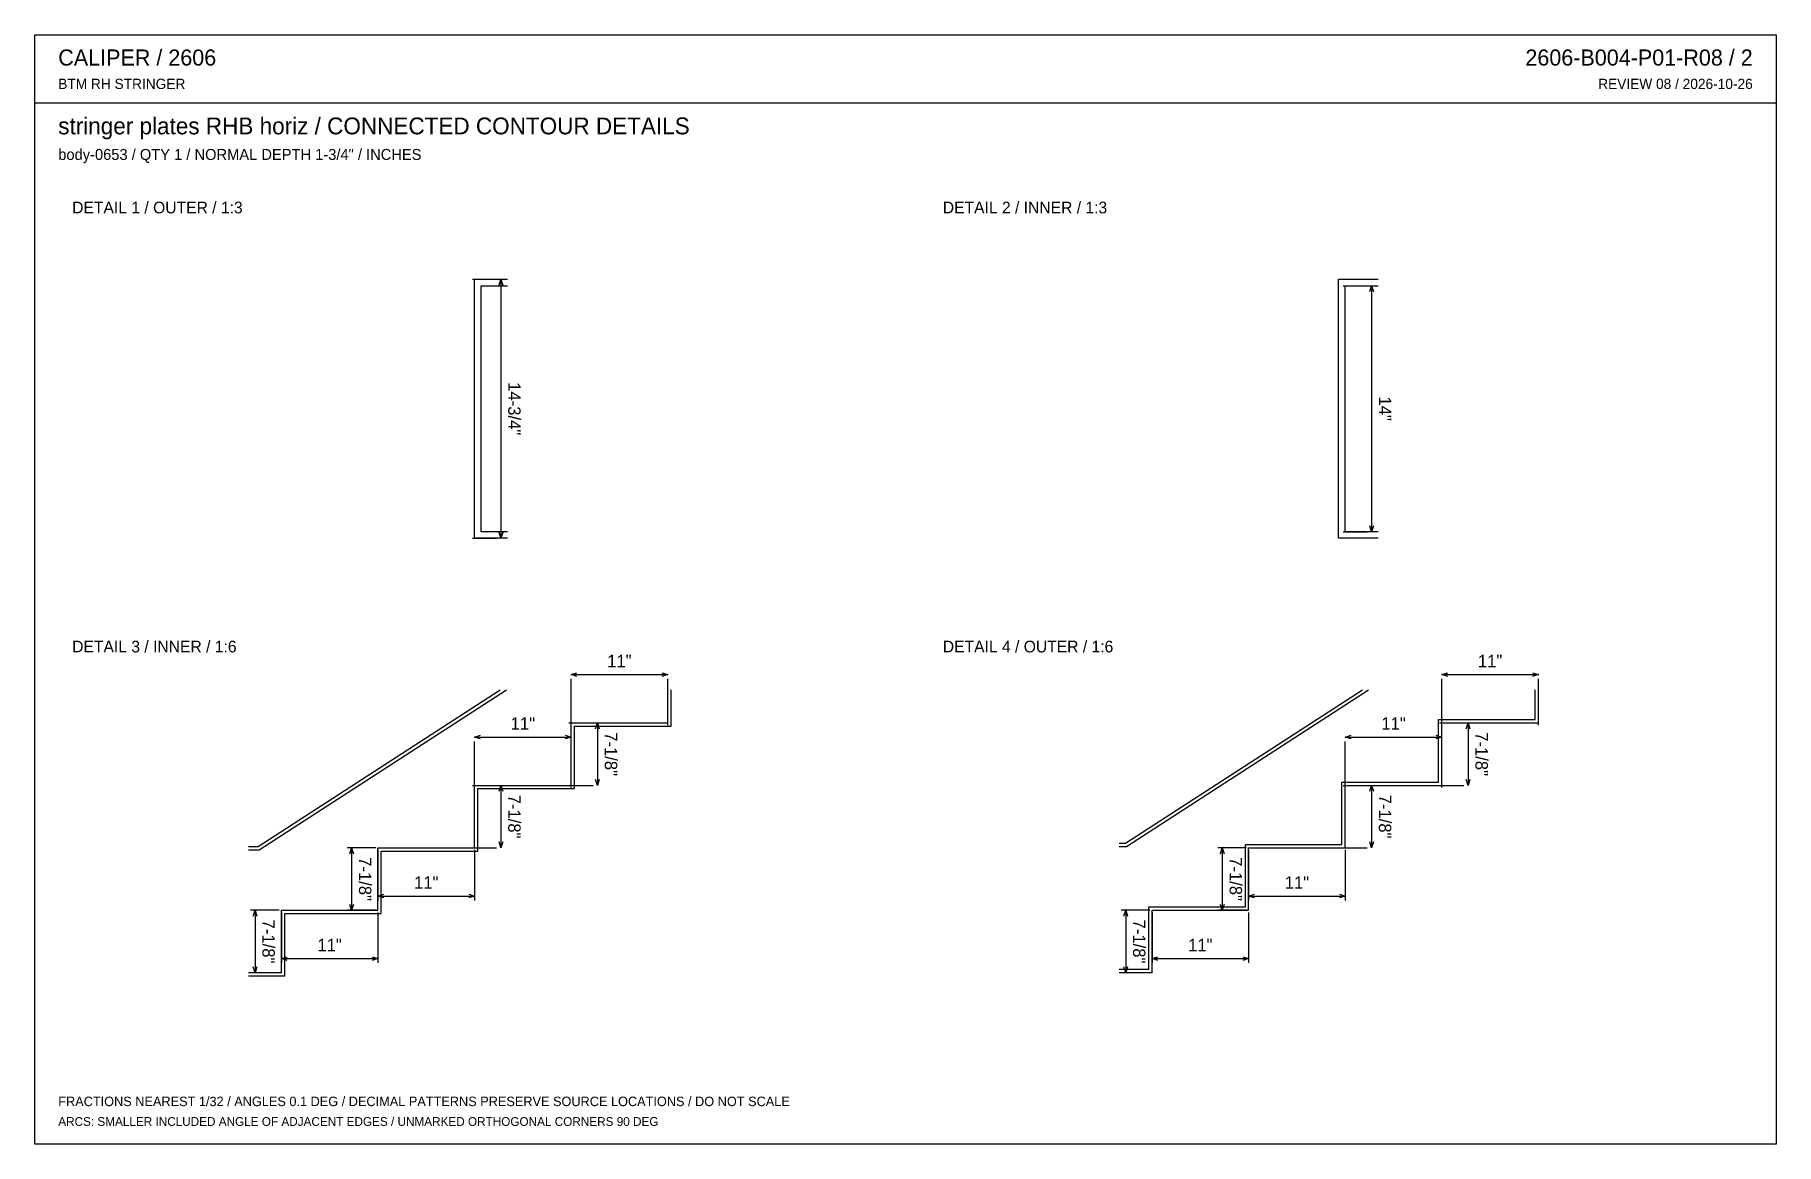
# Model space of a CAD drawing. Header units: inches. Extents: x 0.5 to 33.5, y 0.5 to 21.5.
import ezdxf
from ezdxf.enums import TextEntityAlignment as Align

# ---------------------------------------------------------------- set-up
doc = ezdxf.new("R2010")
doc.units = ezdxf.units.IN
doc.header["$MEASUREMENT"] = 0

msp = doc.modelspace()

# ---------------------------------------------------------------- linework, layer by layer
at = {"layer": 'ANNOTATION'}
for p, q in [((8.778, 16.889), (9.236, 16.889)), ((9.285, 16.778), (9.319, 16.889)), ((9.319, 16.889), (9.319, 11.972)), ((9.319, 16.889), (9.354, 16.778)), ((25.306, 16.764), (25.764, 16.764)), ((25.812, 16.653), (25.847, 16.764)), ((25.847, 16.764), (25.847, 12.097)), ((25.847, 16.764), (25.882, 16.653)), ((8.778, 11.972), (9.236, 11.972)), ((9.319, 11.972), (9.285, 12.083)), ((9.354, 12.083), (9.319, 11.972)), ((25.306, 12.097), (25.764, 12.097)), ((25.847, 12.097), (25.812, 12.208)), ((25.882, 12.208), (25.847, 12.097)), ((10.653, 9.385), (10.764, 9.42)), ((10.653, 9.385), (12.486, 9.385)), ((10.764, 9.35), (10.653, 9.385)), ((10.653, 8.427), (10.653, 9.302)), ((12.375, 9.42), (12.486, 9.385)), ((12.486, 9.385), (12.375, 9.35)), ((12.486, 8.427), (12.486, 9.302)), ((27.181, 9.385), (27.292, 9.42)), ((27.181, 9.385), (29.014, 9.385)), ((27.292, 9.35), (27.181, 9.385)), ((27.181, 8.427), (27.181, 9.302)), ((28.903, 9.42), (29.014, 9.385)), ((29.014, 9.385), (28.903, 9.35)), ((29.014, 8.427), (29.014, 9.302)), ((10.611, 8.468), (11.069, 8.468)), ((11.118, 8.357), (11.153, 8.468)), ((11.153, 8.468), (11.153, 7.283)), ((11.153, 8.468), (11.188, 8.357)), ((27.139, 8.468), (27.597, 8.468)), ((27.646, 8.357), (27.681, 8.468)), ((27.681, 8.468), (27.681, 7.283)), ((27.681, 8.468), (27.715, 8.357)), ((8.819, 8.199), (8.931, 8.234)), ((8.819, 8.199), (10.653, 8.199)), ((8.931, 8.165), (8.819, 8.199)), ((8.819, 7.241), (8.819, 8.116)), ((10.542, 8.234), (10.653, 8.199)), ((10.653, 8.199), (10.542, 8.165)), ((10.653, 7.241), (10.653, 8.116)), ((25.347, 8.199), (25.458, 8.234)), ((25.347, 8.199), (27.181, 8.199)), ((25.458, 8.165), (25.347, 8.199)), ((25.347, 7.241), (25.347, 8.116)), ((27.069, 8.234), (27.181, 8.199)), ((27.181, 8.199), (27.069, 8.165)), ((27.181, 7.241), (27.181, 8.116)), ((8.778, 7.283), (9.236, 7.283)), ((9.285, 7.172), (9.319, 7.283)), ((9.319, 7.283), (9.319, 6.097)), ((9.319, 7.283), (9.354, 7.172)), ((10.611, 7.283), (11.069, 7.283)), ((11.153, 7.283), (11.118, 7.394)), ((11.188, 7.394), (11.153, 7.283)), ((25.306, 7.283), (25.764, 7.283)), ((25.812, 7.172), (25.847, 7.283)), ((25.847, 7.283), (25.847, 6.097)), ((25.847, 7.283), (25.882, 7.172)), ((27.139, 7.283), (27.597, 7.283)), ((27.681, 7.283), (27.646, 7.394)), ((27.715, 7.394), (27.681, 7.283)), ((6.944, 6.097), (6.403, 6.097)), ((6.451, 5.986), (6.486, 6.097)), ((6.486, 6.097), (6.486, 4.912)), ((6.486, 6.097), (6.521, 5.986)), ((6.986, 6.056), (6.986, 5.097)), ((8.778, 6.097), (9.236, 6.097)), ((8.819, 6.056), (8.819, 5.097)), ((9.319, 6.097), (9.285, 6.208)), ((9.354, 6.208), (9.319, 6.097)), ((23.472, 6.097), (22.931, 6.097)), ((22.979, 5.986), (23.014, 6.097)), ((23.014, 6.097), (23.014, 4.912)), ((23.014, 6.097), (23.049, 5.986)), ((23.514, 6.056), (23.514, 5.097)), ((25.306, 6.097), (25.764, 6.097)), ((25.347, 6.056), (25.347, 5.097)), ((25.847, 6.097), (25.812, 6.208)), ((25.882, 6.208), (25.847, 6.097)), ((6.486, 4.912), (6.451, 5.023)), ((6.521, 5.023), (6.486, 4.912)), ((6.986, 5.181), (7.097, 5.215)), ((6.986, 5.181), (8.819, 5.181)), ((7.097, 5.146), (6.986, 5.181)), ((8.708, 5.215), (8.819, 5.181)), ((8.819, 5.181), (8.708, 5.146)), ((23.014, 4.912), (22.979, 5.023)), ((23.049, 5.023), (23.014, 4.912)), ((23.514, 5.181), (23.625, 5.215)), ((23.514, 5.181), (25.347, 5.181)), ((23.625, 5.146), (23.514, 5.181)), ((25.236, 5.215), (25.347, 5.181)), ((25.347, 5.181), (25.236, 5.146)), ((5.111, 4.912), (4.569, 4.912)), ((4.618, 4.801), (4.653, 4.912)), ((4.653, 4.912), (4.653, 3.726)), ((4.653, 4.912), (4.687, 4.801)), ((5.153, 4.87), (5.153, 3.912)), ((6.944, 4.912), (6.403, 4.912)), ((6.986, 4.87), (6.986, 3.912)), ((21.639, 4.912), (21.097, 4.912)), ((21.146, 4.801), (21.181, 4.912)), ((21.181, 4.912), (21.181, 3.726)), ((21.181, 4.912), (21.215, 4.801)), ((21.681, 4.87), (21.681, 3.912)), ((23.472, 4.912), (22.931, 4.912)), ((23.514, 4.87), (23.514, 3.912)), ((5.153, 3.995), (5.264, 4.03)), ((5.153, 3.995), (6.986, 3.995)), ((5.264, 3.96), (5.153, 3.995)), ((6.875, 4.03), (6.986, 3.995)), ((6.986, 3.995), (6.875, 3.96)), ((21.681, 3.995), (21.792, 4.03)), ((21.681, 3.995), (23.514, 3.995)), ((21.792, 3.96), (21.681, 3.995)), ((23.403, 4.03), (23.514, 3.995)), ((23.514, 3.995), (23.403, 3.96)), ((5.111, 3.726), (4.569, 3.726)), ((4.653, 3.726), (4.618, 3.837)), ((4.687, 3.837), (4.653, 3.726)), ((21.639, 3.726), (21.097, 3.726)), ((21.181, 3.726), (21.146, 3.837)), ((21.215, 3.837), (21.181, 3.726))]:
    msp.add_line(p, q, dxfattribs=at)
at = {"layer": 'OUTLINE'}
for p, q in [((0.472, 21.528), (33.528, 21.528)), ((0.472, 0.472), (0.472, 21.528)), ((33.528, 21.528), (33.528, 0.472)), ((0.472, 20.236), (33.528, 20.236)), ((8.819, 16.889), (9.444, 16.889)), ((8.819, 11.972), (8.819, 16.889)), ((25.222, 16.889), (25.972, 16.889)), ((25.222, 11.972), (25.222, 16.889)), ((8.944, 12.097), (8.944, 16.764)), ((8.944, 16.764), (9.444, 16.764)), ((25.347, 12.097), (25.347, 16.764)), ((25.347, 16.764), (25.972, 16.764)), ((9.444, 11.972), (8.819, 11.972)), ((9.444, 12.097), (8.944, 12.097)), ((25.972, 11.972), (25.222, 11.972)), ((25.972, 12.097), (25.347, 12.097)), ((4.713, 6.122), (9.308, 9.093)), ((4.732, 6.059), (9.423, 9.093)), ((12.486, 8.468), (12.486, 9.093)), ((12.549, 8.406), (12.549, 9.093)), ((21.178, 6.184), (25.677, 9.093)), ((21.197, 6.122), (25.792, 9.093)), ((28.951, 8.531), (28.951, 9.093)), ((29.014, 8.468), (29.014, 9.093)), ((10.653, 8.468), (12.486, 8.468)), ((10.653, 7.283), (10.653, 8.468)), ((10.715, 7.22), (10.715, 8.406)), ((10.715, 8.406), (12.549, 8.406)), ((27.118, 8.531), (28.951, 8.531)), ((27.118, 7.345), (27.118, 8.531)), ((27.181, 7.283), (27.181, 8.468)), ((27.181, 8.468), (29.014, 8.468)), ((8.819, 7.283), (10.653, 7.283)), ((8.819, 6.097), (8.819, 7.283)), ((25.285, 7.345), (27.118, 7.345)), ((25.285, 6.16), (25.285, 7.345)), ((25.347, 6.097), (25.347, 7.283)), ((25.347, 7.283), (27.181, 7.283)), ((8.882, 6.035), (8.882, 7.22)), ((8.882, 7.22), (10.715, 7.22)), ((4.528, 6.122), (4.713, 6.122)), ((4.528, 6.059), (4.732, 6.059)), ((6.986, 6.097), (8.819, 6.097)), ((6.986, 4.912), (6.986, 6.097)), ((7.049, 4.849), (7.049, 6.035)), ((7.049, 6.035), (8.882, 6.035)), ((21.056, 6.184), (21.178, 6.184)), ((21.056, 6.122), (21.197, 6.122)), ((23.451, 6.16), (25.285, 6.16)), ((23.451, 4.974), (23.451, 6.16)), ((23.514, 4.912), (23.514, 6.097)), ((23.514, 6.097), (25.347, 6.097)), ((21.618, 4.974), (23.451, 4.974)), ((21.618, 3.789), (21.618, 4.974)), ((5.153, 4.912), (6.986, 4.912)), ((5.153, 3.726), (5.153, 4.912)), ((5.215, 3.664), (5.215, 4.849)), ((5.215, 4.849), (7.049, 4.849)), ((21.681, 3.726), (21.681, 4.912)), ((21.681, 4.912), (23.514, 4.912)), ((5.153, 3.726), (4.528, 3.726)), ((5.215, 3.664), (4.528, 3.664)), ((21.618, 3.789), (21.056, 3.789)), ((21.681, 3.726), (21.056, 3.726)), ((33.528, 0.472), (0.472, 0.472))]:
    msp.add_line(p, q, dxfattribs=at)

# ---------------------------------------------------------------- texts
at = {"layer": 'ANNOTATION'}
for s, height, p in [('CALIPER / 2606', 0.30556, (0.917, 20.944)), ('BTM RH STRINGER', 0.19444, (0.917, 20.5)), ('stringer plates RHB horiz / CONNECTED CONTOUR DETAILS', 0.31944, (0.917, 19.639)), ('body-0653 / QTY 1 / NORMAL DEPTH 1-3/4" / INCHES', 0.20833, (0.917, 19.153)), ('DETAIL 1 / OUTER / 1:3', 0.22222, (1.181, 18.139)), ('DETAIL 2 / INNER / 1:3', 0.22222, (17.708, 18.139)), ('DETAIL 3 / INNER / 1:6', 0.22222, (1.181, 9.806)), ('DETAIL 4 / OUTER / 1:6', 0.22222, (17.708, 9.806)), ('FRACTIONS NEAREST 1/32 / ANGLES 0.1 DEG / DECIMAL PATTERNS PRESERVE SOURCE LOCATIONS / DO NOT SCALE', 0.18056, (0.917, 1.194)), ('ARCS: SMALLER INCLUDED ANGLE OF ADJACENT EDGES / UNMARKED ORTHOGONAL CORNERS 90 DEG', 0.16667, (0.917, 0.819))]:
    msp.add_text(s, height=height, dxfattribs=at).set_placement(p)
for s, height, p in [('2606-B004-P01-R08 / 2', 0.30556, (33.083, 20.944)), ('REVIEW 08 / 2026-10-26', 0.19444, (33.083, 20.5))]:
    msp.add_text(s, height=height, dxfattribs=at).set_placement(p, align=Align.RIGHT)
for s, p in [('14-3/4"', (9.458, 14.431)), ('14"', (25.986, 14.431)), ('7-1/8"', (11.292, 7.876)), ('7-1/8"', (27.819, 7.876)), ('7-1/8"', (9.458, 6.69)), ('7-1/8"', (25.986, 6.69)), ('7-1/8"', (6.625, 5.504)), ('7-1/8"', (23.153, 5.504)), ('7-1/8"', (4.792, 4.319)), ('7-1/8"', (21.319, 4.319))]:
    msp.add_text(s, height=0.2361, rotation=-90, dxfattribs=at).set_placement(p, align=Align.CENTER)
for p in [(11.569, 9.524), (28.097, 9.524), (9.736, 8.338), (26.264, 8.338), (7.903, 5.319), (24.431, 5.319), (6.069, 4.134), (22.597, 4.134)]:
    msp.add_text('11"', height=0.2361, dxfattribs=at).set_placement(p, align=Align.CENTER)

doc.saveas('drawing.dxf')
